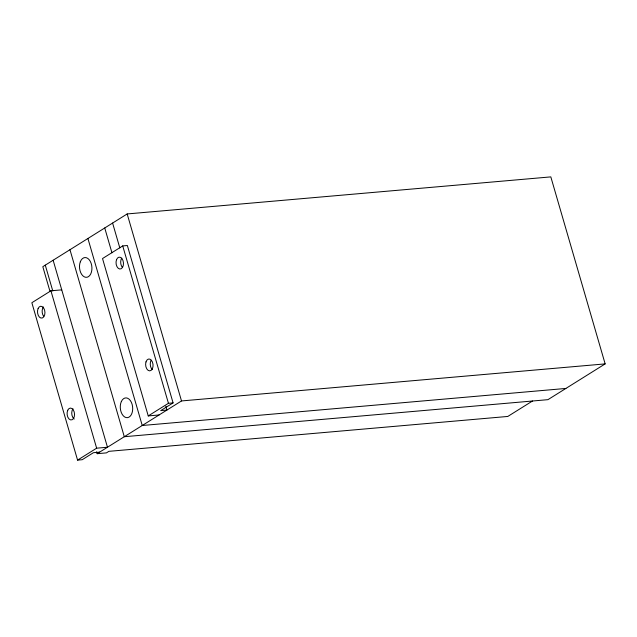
<?xml version="1.0" encoding="UTF-8"?>
<svg xmlns="http://www.w3.org/2000/svg" width="637" height="637" viewBox="0 0 637 637"><rect width="100%" height="100%" fill="white"/><g stroke="black" fill="none" stroke-linecap="round" stroke-linejoin="round"><path stroke-width="0.96" d="M69.966 249.712L124.295 436.719L547.939 399.662L605.15 363.894L550.822 176.887L127.177 213.944L42.814 266.688L50.02 291.499M61.741 289.859L50.92 290.806L31.85 302.734L77.571 460.113L82.213 459.707L93.432 452.692L99.611 452.151M165.819 406.247L166.926 410.069L160.739 410.61L173.081 402.895L127.36 245.508L122.718 245.914L102.525 258.542L148.246 415.921L159.075 414.974M77.571 460.113L96.641 448.185L107.47 447.238L53.134 260.238M148.246 415.921L168.439 403.301L173.081 402.895M96.593 451.784L97.142 453.695L181.505 400.944L605.15 363.894M532.476 401.015L507.793 416.447L108.895 451.338L106.427 452.883L97.142 453.695M565.887 388.443L142.242 425.5L87.914 238.493M127.177 213.944L181.505 400.944M122.718 245.914L168.439 403.301M112.598 223.061L119.812 247.904M104.739 227.974L111.961 252.817M45.283 265.143L52.783 290.95M50.92 290.806L96.641 448.185M74.211 419.027A5.956 3.711 85 0 1 73.016 408.795M43.754 316.382A5.956 3.711 85 0 1 43.435 306.962M122.511 267.532A5.956 3.711 85 0 1 121.771 258.12M152.362 369.635A5.956 3.711 85 0 1 151.144 360.279M80.318 261.807A9.921 6.187 85 0 0 85.74 277.302A9.921 6.187 85 0 0 91.091 263.192A9.921 6.187 85 0 0 80.318 261.807M121.356 401.517A9.921 6.187 85 0 0 126.015 417.553A9.921 6.187 85 0 0 132.098 404.272A9.921 6.187 85 0 0 121.356 401.517M67.729 410.26A5.956 3.711 85 0 0 70.524 419.879A5.956 3.711 85 0 0 74.179 411.916A5.956 3.711 85 0 0 67.729 410.26M38.14 308.427A5.956 3.711 85 0 0 40.943 318.046A5.956 3.711 85 0 0 44.59 310.084A5.956 3.711 85 0 0 38.14 308.427M116.531 259.665A5.956 3.711 85 0 0 119.732 269.005A5.956 3.711 85 0 0 122.997 260.589A5.956 3.711 85 0 0 116.531 259.665M145.977 361.912A5.956 3.711 85 0 0 149.623 370.861A5.956 3.711 85 0 0 152.418 361.991A5.956 3.711 85 0 0 145.977 361.912"/></g></svg>
